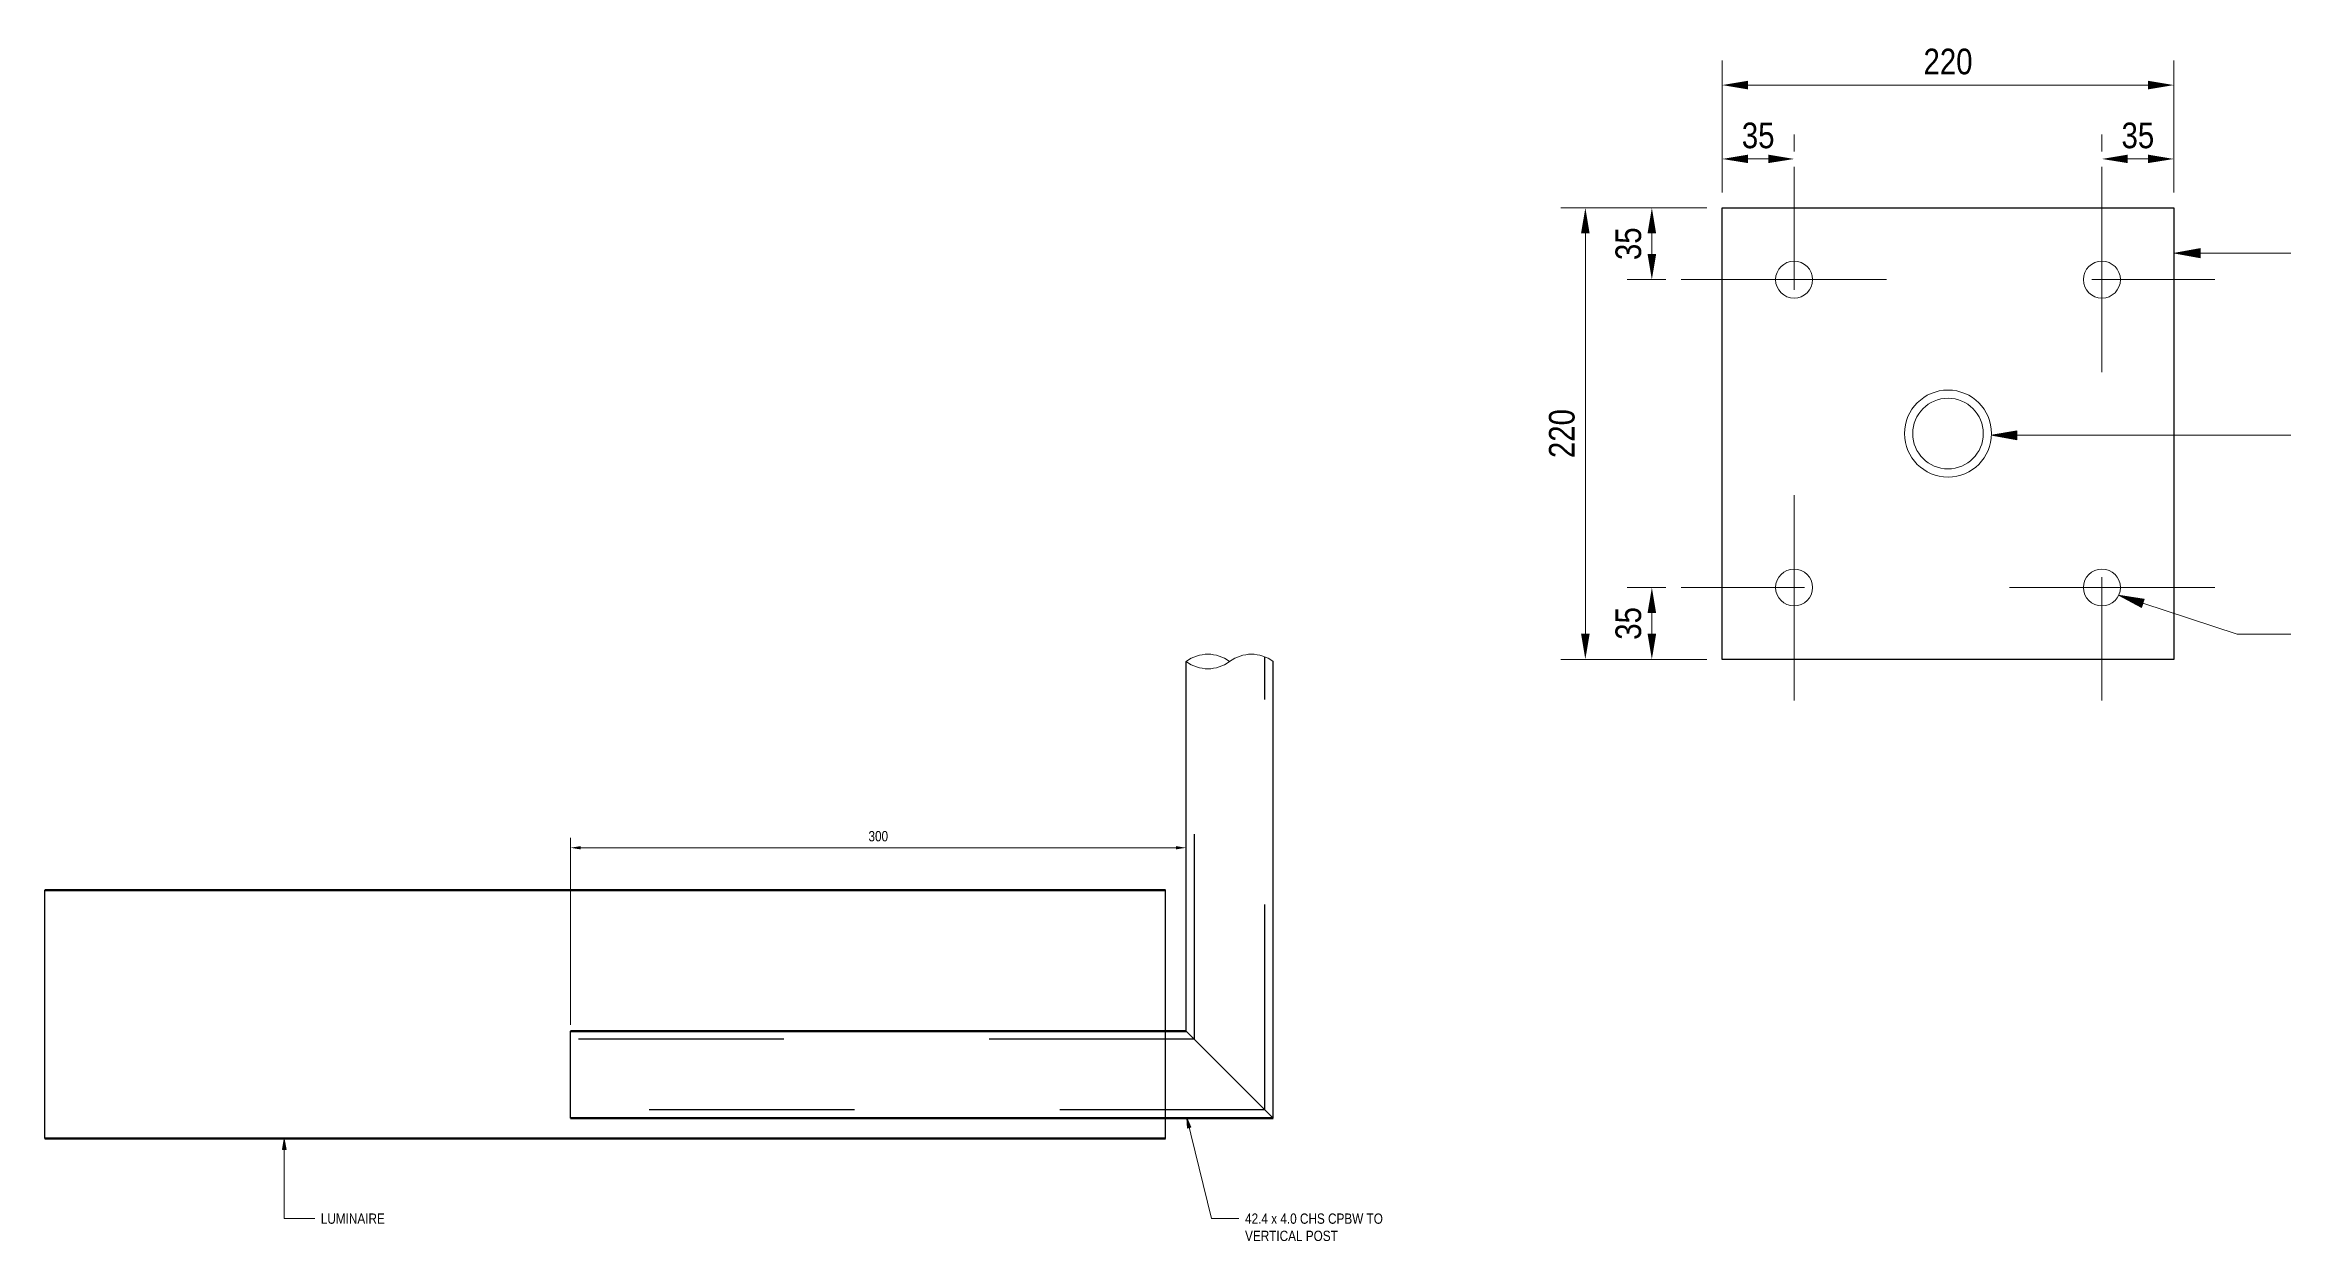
# Model space of a CAD drawing. Header units: metres. Extents: x -5.1 to 0.6, y 2.7 to 32.
# Drawn here: x -1.836 to -0.741, y 29.885 to 30.468 of the extents above; entities that cross this region are included whole.
import ezdxf

# ---------------------------------------------------------------- set-up
doc = ezdxf.new("R2010")
doc.units = ezdxf.units.M
doc.linetypes.add('JacobsCenter', pattern=[0.015, 0.009, -0.0015, 0.003, -0.0015])
doc.linetypes.add('JacobsDash', pattern=[0.0045, 0.003, -0.0015])
doc.layers.get('Defpoints').update_dxf_attribs({"color": 41})
for name, color, linetype, lineweight in [('A-ANNO-DIMS', 7, 'Continuous', 9), ('A-DETL', 7, 'Continuous', 13), ('A-DETL-GENF', 7, 'Continuous', 9), ('G-ANNO-TEXT', 7, 'Continuous', 9)]:
    doc.layers.add(name, color=color, linetype=linetype, lineweight=lineweight)
doc.styles.add('Arial Narrow_2', font='ARIALN.TTF', dxfattribs={"height": 0.005})
doc.styles.add('Arial Narrow_3', font='ARIALN.TTF', dxfattribs={"height": 0.0125})
doc.dimstyles.new('Dimension_Standard_O__mm_', dxfattribs={"dimscale": 0.3048, "dimtxt": 0.005117, "dimasz": 0.016404, "dimexe": 0.015748, "dimexo": 0.009843, "dimgap": 0.009843, "dimtad": 1, "dimdec": 0, "dimlfac": 1000, "dimzin": 0, "dimdsep": 46, "dimtxsty": 'Arial Narrow_2', "dimsah": 1, "dimcen": 0.09, "dimaunit": 1, "dimadec": 4, "dimazin": 0, "dimtfac": 1, "dimtdec": 4, "dimtix": 1, "dimtmove": 0, "dimatfit": 3, "dimfxl": 1, "dimtvp": 1, "dimtfill": 1, "dimtolj": 1, "dimtzin": 0, "dimlwd": 18, "dimlwe": 18, "dimarcsym": 2})
doc.dimstyles.new('Dimension_Standard_T__mm__2', dxfattribs={"dimscale": 0.3048, "dimtxt": 0.012793, "dimasz": 0.04101, "dimexe": 0.03937, "dimexo": 0.024606, "dimgap": 0.016404, "dimtad": 1, "dimdec": 0, "dimlfac": 1000, "dimzin": 0, "dimdsep": 46, "dimtxsty": 'Arial Narrow_3', "dimsah": 1, "dimcen": 0.09, "dimaunit": 1, "dimadec": 4, "dimazin": 0, "dimtfac": 1, "dimtdec": 4, "dimtix": 1, "dimtmove": 0, "dimatfit": 3, "dimfxl": 1, "dimtvp": 1, "dimtolj": 1, "dimtzin": 0, "dimlwd": 18, "dimlwe": 18, "dimarcsym": 2})

# ---------------------------------------------------------------- blocks, each defined once
blk = doc.blocks.new('CS_DET_Pile-Column_BreakLine - CS_Tubular BreakLine-8418439-DRG-2873257 - SECTION 1')
at = {"layer": 'A-DETL-GENF', "lineweight": 18}
for centre, start, end in [((0.0106, 0.0142), 232.9573, 307.0427), ((0.0318, -0.0139), 52.9573, 127.0427), ((0.0318, 0.0142), 232.9573, 307.0427)]:
    blk.add_arc(centre, 0.0176, start, end, dxfattribs=at)
blk = doc.blocks.new('DIMBLOCK3-DRG-2873257 - SECTION 1')
at = {"layer": 'A-ANNO-DIMS', "color": 0, "lineweight": 18, "transparency": 16777216}
for p, q in [((-1.5796, 29.9902), (-1.5796, 30.0813)), ((-1.5746, 30.0765), (-1.2846, 30.0765)), ((-1.2796, 29.9902), (-1.2796, 30.0813))]:
    blk.add_line(p, q, dxfattribs=at)
at = {"layer": 'A-ANNO-DIMS', "color": 0, "transparency": 16777216}
for points in [[(-1.5746, 30.0773), (-1.5746, 30.0757), (-1.5796, 30.0765)], [(-1.2846, 30.0773), (-1.2846, 30.0757), (-1.2796, 30.0765)]]:
    blk.add_solid(points, dxfattribs=at)
at = {"layer": 'Defpoints', "color": 0, "transparency": 16777216}
for p in [(-1.2796, 30.0765), (-1.5796, 29.9872), (-1.2796, 29.9872)]:
    blk.add_point(p, dxfattribs=at)
at = {"layer": 'A-ANNO-DIMS', "color": 0, "lineweight": 18, "transparency": 16777216, "insert": (-1.4296, 30.0821), "char_height": 0.005, "width": 0.011404, "attachment_point": 5, "style": 'Arial Narrow_2', "bg_fill": 3, "box_fill_scale": 1.1, "bg_fill_color": 256, "bg_fill_true_color": 13158600, "bg_fill_transparency": 0}
blk.add_mtext('\\A1;300', dxfattribs=at)
blk = doc.blocks.new('DIMBLOCK4-DRG-2873257 - PLAN - BACKING PLATE')
at = {"layer": 'A-ANNO-DIMS', "color": 0, "lineweight": 18, "transparency": 16777216}
for p, q in [((-1.0184, 30.3958), (-1.0184, 30.4601)), ((-0.7984, 30.3958), (-0.7984, 30.4601)), ((-1.0059, 30.4481), (-0.8109, 30.4481))]:
    blk.add_line(p, q, dxfattribs=at)
at = {"layer": 'A-ANNO-DIMS', "color": 0, "transparency": 16777216}
for points in [[(-1.0059, 30.4502), (-1.0059, 30.446), (-1.0184, 30.4481)], [(-0.8109, 30.4502), (-0.8109, 30.446), (-0.7984, 30.4481)]]:
    blk.add_solid(points, dxfattribs=at)
at = {"layer": 'Defpoints', "color": 0, "transparency": 16777216}
for p in [(-0.7984, 30.4481), (-1.0184, 30.3883), (-0.7984, 30.3883)]:
    blk.add_point(p, dxfattribs=at)
at = {"layer": 'A-ANNO-DIMS', "color": 0, "lineweight": 18, "transparency": 16777216, "insert": (-0.9084, 30.4595), "char_height": 0.0125, "width": 0.02851, "attachment_point": 5, "style": 'Arial Narrow_3'}
blk.add_mtext('\\A1;220', dxfattribs=at)
blk = doc.blocks.new('DIMBLOCK5-DRG-2873257 - PLAN - BACKING PLATE')
at = {"layer": 'A-ANNO-DIMS', "color": 0, "lineweight": 18, "transparency": 16777216}
for p, q in [((-1.0259, 30.3883), (-1.0971, 30.3883)), ((-1.0851, 30.1808), (-1.0851, 30.3758)), ((-1.0259, 30.1683), (-1.0971, 30.1683))]:
    blk.add_line(p, q, dxfattribs=at)
at = {"layer": 'A-ANNO-DIMS', "color": 0, "transparency": 16777216}
for points in [[(-1.0872, 30.3758), (-1.083, 30.3758), (-1.0851, 30.3883)], [(-1.0872, 30.1808), (-1.083, 30.1808), (-1.0851, 30.1683)]]:
    blk.add_solid(points, dxfattribs=at)
at = {"layer": 'Defpoints', "color": 0, "transparency": 16777216}
for p in [(-1.0851, 30.3883), (-1.0184, 30.3883), (-1.0184, 30.1683)]:
    blk.add_point(p, dxfattribs=at)
at = {"layer": 'A-ANNO-DIMS', "color": 0, "lineweight": 18, "transparency": 16777216, "insert": (-1.0965, 30.2783), "char_height": 0.0125, "width": 0.02851, "attachment_point": 5, "rotation": 90, "style": 'Arial Narrow_3'}
blk.add_mtext('\\A1;220', dxfattribs=at)
blk = doc.blocks.new('DIMBLOCK6-DRG-2873257 - PLAN - BACKING PLATE')
at = {"layer": 'A-ANNO-DIMS', "color": 0, "lineweight": 18, "transparency": 16777216}
for p, q in [((-1.0459, 30.2033), (-1.0647, 30.2033)), ((-1.0527, 30.1908), (-1.0527, 30.1808)), ((-1.0259, 30.1683), (-1.0647, 30.1683))]:
    blk.add_line(p, q, dxfattribs=at)
at = {"layer": 'A-ANNO-DIMS', "color": 0, "transparency": 16777216}
for points in [[(-1.0548, 30.1908), (-1.0506, 30.1908), (-1.0527, 30.2033)], [(-1.0548, 30.1808), (-1.0506, 30.1808), (-1.0527, 30.1683)]]:
    blk.add_solid(points, dxfattribs=at)
at = {"layer": 'Defpoints', "color": 0, "transparency": 16777216}
for p in [(-1.0384, 30.2033), (-1.0527, 30.1683), (-1.0184, 30.1683)]:
    blk.add_point(p, dxfattribs=at)
at = {"layer": 'A-ANNO-DIMS', "color": 0, "lineweight": 18, "transparency": 16777216, "insert": (-1.0641, 30.1858), "char_height": 0.0125, "width": 0.019007, "attachment_point": 5, "rotation": 90, "style": 'Arial Narrow_3'}
blk.add_mtext('\\A1;35', dxfattribs=at)
blk = doc.blocks.new('DIMBLOCK7-DRG-2873257 - PLAN - BACKING PLATE')
at = {"layer": 'A-ANNO-DIMS', "color": 0, "lineweight": 18, "transparency": 16777216}
for p, q in [((-1.0259, 30.3883), (-1.0647, 30.3883)), ((-1.0527, 30.3658), (-1.0527, 30.3758)), ((-1.0459, 30.3533), (-1.0647, 30.3533))]:
    blk.add_line(p, q, dxfattribs=at)
at = {"layer": 'A-ANNO-DIMS', "color": 0, "transparency": 16777216}
for points in [[(-1.0548, 30.3758), (-1.0506, 30.3758), (-1.0527, 30.3883)], [(-1.0548, 30.3658), (-1.0506, 30.3658), (-1.0527, 30.3533)]]:
    blk.add_solid(points, dxfattribs=at)
at = {"layer": 'Defpoints', "color": 0, "transparency": 16777216}
for p in [(-1.0527, 30.3883), (-1.0184, 30.3883), (-1.0384, 30.3533)]:
    blk.add_point(p, dxfattribs=at)
at = {"layer": 'A-ANNO-DIMS', "color": 0, "lineweight": 18, "transparency": 16777216, "insert": (-1.0641, 30.3708), "char_height": 0.0125, "width": 0.019007, "attachment_point": 5, "rotation": 90, "style": 'Arial Narrow_3'}
blk.add_mtext('\\A1;35', dxfattribs=at)
blk = doc.blocks.new('DIMBLOCK8-DRG-2873257 - PLAN - BACKING PLATE')
at = {"layer": 'A-ANNO-DIMS', "color": 0, "lineweight": 18, "transparency": 16777216}
for p, q in [((-1.0184, 30.3958), (-1.0184, 30.4241)), ((-0.9834, 30.4158), (-0.9834, 30.4241)), ((-1.0059, 30.4121), (-0.9959, 30.4121))]:
    blk.add_line(p, q, dxfattribs=at)
at = {"layer": 'A-ANNO-DIMS', "color": 0, "transparency": 16777216}
for points in [[(-1.0059, 30.4142), (-1.0059, 30.4101), (-1.0184, 30.4121)], [(-0.9959, 30.4142), (-0.9959, 30.4101), (-0.9834, 30.4121)]]:
    blk.add_solid(points, dxfattribs=at)
at = {"layer": 'Defpoints', "color": 0, "transparency": 16777216}
for p in [(-0.9834, 30.4121), (-0.9834, 30.4083), (-1.0184, 30.3883)]:
    blk.add_point(p, dxfattribs=at)
at = {"layer": 'A-ANNO-DIMS', "color": 0, "lineweight": 18, "transparency": 16777216, "insert": (-1.0009, 30.4235), "char_height": 0.0125, "width": 0.019007, "attachment_point": 5, "style": 'Arial Narrow_3'}
blk.add_mtext('\\A1;35', dxfattribs=at)
blk = doc.blocks.new('DIMBLOCK9-DRG-2873257 - PLAN - BACKING PLATE')
at = {"layer": 'A-ANNO-DIMS', "color": 0, "lineweight": 18, "transparency": 16777216}
for p, q in [((-0.8334, 30.4158), (-0.8334, 30.4241)), ((-0.7984, 30.3958), (-0.7984, 30.4241)), ((-0.8209, 30.4121), (-0.8109, 30.4121))]:
    blk.add_line(p, q, dxfattribs=at)
at = {"layer": 'A-ANNO-DIMS', "color": 0, "transparency": 16777216}
for points in [[(-0.8209, 30.4142), (-0.8209, 30.4101), (-0.8334, 30.4121)], [(-0.8109, 30.4142), (-0.8109, 30.4101), (-0.7984, 30.4121)]]:
    blk.add_solid(points, dxfattribs=at)
at = {"layer": 'Defpoints', "color": 0, "transparency": 16777216}
for p in [(-0.8334, 30.4083), (-0.7984, 30.4121), (-0.7984, 30.3883)]:
    blk.add_point(p, dxfattribs=at)
at = {"layer": 'A-ANNO-DIMS', "color": 0, "lineweight": 18, "transparency": 16777216, "insert": (-0.8159, 30.4235), "char_height": 0.0125, "width": 0.019007, "attachment_point": 5, "style": 'Arial Narrow_3'}
blk.add_mtext('\\A1;35', dxfattribs=at)

msp = doc.modelspace()

# ---------------------------------------------------------------- hatches: boundary and pattern name
at = {"layer": 'G-ANNO-TEXT'}
for points in [[(-0.798, 30.3662), (-0.7855, 30.364), (-0.7855, 30.3684)], [(-0.8873, 30.2775), (-0.8748, 30.2753), (-0.8748, 30.2797)], [(-0.8254, 30.1995), (-0.8142, 30.1935), (-0.8129, 30.1977)], [(-1.2793, 29.9449), (-1.279, 29.9399), (-1.2773, 29.9403)], [(-1.719, 29.9345), (-1.7199, 29.9295), (-1.7181, 29.9295)]]:
    msp.add_hatch(color=256, dxfattribs=at).paths.add_polyline_path(points)

# ---------------------------------------------------------------- linework, layer by layer
at = {"layer": 'A-DETL', "linetype": 'JacobsCenter', "lineweight": 18}
for p, q in [((-0.9834, 30.1483), (-0.9834, 30.4083)), ((-0.8334, 30.4083), (-0.8334, 30.1483)), ((-1.0384, 30.3533), (-0.7784, 30.3533)), ((-0.7784, 30.2033), (-1.0384, 30.2033))]:
    msp.add_line(p, q, dxfattribs=at)
at = {"layer": 'A-DETL', "lineweight": 25}
for p, q in [((-1.0184, 30.3883), (-0.7984, 30.3883)), ((-1.0184, 30.1683), (-1.0184, 30.3883)), ((-0.7984, 30.3883), (-0.7984, 30.1683)), ((-1.2796, 29.9872), (-1.2796, 30.1672)), ((-1.2372, 29.9448), (-1.2372, 30.1672)), ((-0.7984, 30.1683), (-1.0184, 30.1683)), ((-1.8356, 29.9348), (-1.8356, 30.0558)), ((-1.2896, 29.9348), (-1.2896, 30.0558)), ((-1.5796, 29.9448), (-1.5796, 29.9872))]:
    msp.add_line(p, q, dxfattribs=at)
at = {"layer": 'A-DETL', "linetype": 'JacobsDash', "lineweight": 25}
for p, q in [((-1.2756, 29.9832), (-1.2756, 30.165)), ((-1.2412, 29.9488), (-1.2412, 30.1695)), ((-1.2796, 29.9872), (-1.2372, 29.9448)), ((-1.2756, 29.9832), (-1.5796, 29.9832)), ((-1.2412, 29.9488), (-1.5796, 29.9488))]:
    msp.add_line(p, q, dxfattribs=at)
at = {"layer": 'A-DETL', "lineweight": 50}
for p, q in [((-1.2896, 30.0558), (-1.8356, 30.0558)), ((-1.2796, 29.9872), (-1.5796, 29.9872)), ((-1.2372, 29.9448), (-1.5796, 29.9448)), ((-1.2896, 29.9348), (-1.8356, 29.9348))]:
    msp.add_line(p, q, dxfattribs=at)
at = {"layer": 'A-DETL', "lineweight": 18}
for centre, radius in [((-0.9834, 30.3533), 0.009), ((-0.8334, 30.3533), 0.009), ((-0.9084, 30.2783), 0.0212), ((-0.9084, 30.2783), 0.0172), ((-0.9834, 30.2033), 0.009), ((-0.8334, 30.2033), 0.009)]:
    msp.add_circle(centre, radius, dxfattribs=at)
at = {"layer": 'G-ANNO-TEXT'}
for p, q in [((-0.7855, 30.3684), (-0.798, 30.3662)), ((-0.798, 30.3662), (-0.7855, 30.364)), ((-0.798, 30.3662), (-0.7413, 30.3662)), ((-0.7855, 30.364), (-0.7855, 30.3684)), ((-0.8748, 30.2797), (-0.8873, 30.2775)), ((-0.8873, 30.2775), (-0.8748, 30.2753)), ((-0.8873, 30.2775), (-0.7413, 30.2775)), ((-0.8748, 30.2753), (-0.8748, 30.2797)), ((-0.8254, 30.1995), (-0.8142, 30.1935)), ((-0.8129, 30.1977), (-0.8254, 30.1995)), ((-0.8254, 30.1995), (-0.7675, 30.1805)), ((-0.8142, 30.1935), (-0.8129, 30.1977)), ((-0.7675, 30.1805), (-0.7413, 30.1805)), ((-1.2793, 29.9449), (-1.279, 29.9399)), ((-1.2773, 29.9403), (-1.2793, 29.9449)), ((-1.2793, 29.9449), (-1.2672, 29.8958)), ((-1.719, 29.9345), (-1.7199, 29.9295)), ((-1.7181, 29.9295), (-1.719, 29.9345)), ((-1.719, 29.9345), (-1.719, 29.8958)), ((-1.279, 29.9399), (-1.2773, 29.9403)), ((-1.7199, 29.9295), (-1.7181, 29.9295)), ((-1.719, 29.8958), (-1.7042, 29.8958)), ((-1.2672, 29.8958), (-1.2539, 29.8958))]:
    msp.add_line(p, q, dxfattribs=at)

# ---------------------------------------------------------------- block references
at = {"layer": 'A-DETL-GENF', "rotation": 180}
msp.add_blockref('CS_DET_Pile-Column_BreakLine - CS_Tubular BreakLine-8418439-DRG-2873257 - SECTION 1', (-1.2372, 30.1674), dxfattribs=at)

# ---------------------------------------------------------------- dimensions: what is measured, and where the dimension line sits
at = {"layer": 'A-ANNO-DIMS', "lineweight": 18}
for base, p1, p2, override, picture, middle in [((-0.7984, 30.4481), (-1.0184, 30.3883), (-0.7984, 30.3883), {"dimpost": '<>', "dimfxl": 0.22}, 'DIMBLOCK4-DRG-2873257 - PLAN - BACKING PLATE', (-0.9084, 30.4595)), ((-0.9834, 30.4121), (-1.0184, 30.3883), (-0.9834, 30.4083), {"dimpost": '<>', "dimfxl": 0.040311}, 'DIMBLOCK8-DRG-2873257 - PLAN - BACKING PLATE', (-1.0009, 30.4235)), ((-0.7984, 30.4121), (-0.8334, 30.4083), (-0.7984, 30.3883), {"dimpost": '<>', "dimfxl": 0.040311}, 'DIMBLOCK9-DRG-2873257 - PLAN - BACKING PLATE', (-0.8159, 30.4235))]:
    dim = msp.add_linear_dim(base=base, p1=p1, p2=p2, dimstyle='Dimension_Standard_T__mm__2', override=override, dxfattribs=at)
    dim.commit()
    dim.dimension.update_dxf_attribs({"geometry": picture, "text_midpoint": middle})
for base, p1, p2, override, picture, middle in [((-1.0851, 30.3883), (-1.0184, 30.1683), (-1.0184, 30.3883), {"dimpost": '<>', "dimfxl": 0.22}, 'DIMBLOCK5-DRG-2873257 - PLAN - BACKING PLATE', (-1.0965, 30.2783)), ((-1.0527, 30.3883), (-1.0384, 30.3533), (-1.0184, 30.3883), {"dimpost": '<>', "dimfxl": 0.040311}, 'DIMBLOCK7-DRG-2873257 - PLAN - BACKING PLATE', (-1.0641, 30.3708)), ((-1.0527, 30.1683), (-1.0384, 30.2033), (-1.0184, 30.1683), {"dimpost": '<>', "dimfxl": 0.040311}, 'DIMBLOCK6-DRG-2873257 - PLAN - BACKING PLATE', (-1.0641, 30.1858))]:
    dim = msp.add_linear_dim(base=base, p1=p1, p2=p2, angle=90, dimstyle='Dimension_Standard_T__mm__2', override=override, dxfattribs=at)
    dim.commit()
    dim.dimension.update_dxf_attribs({"geometry": picture, "text_midpoint": middle})

# ---------------------------------------------------------------- next in the draw order: texts
at = {"layer": 'G-ANNO-TEXT', "char_height": 0.005, "attachment_point": 1, "style": 'Arial Narrow_2', "bg_fill": 3, "box_fill_scale": 1, "bg_fill_color": 256, "bg_fill_transparency": 0}
for s, insert in [('LUMINAIRE ', (-1.7012, 29.8983)), ('42.4 x 4.0 CHS CPBW TO ', (-1.2509, 29.8983))]:
    msp.add_mtext(s, dxfattribs=dict(at, insert=insert))

# ---------------------------------------------------------------- next in the draw order: dimensions: what is measured, and where the dimension line sits
at = {"layer": 'A-ANNO-DIMS', "lineweight": 18}
dim = msp.add_linear_dim(base=(-1.2796, 30.0765), p1=(-1.5796, 29.9872), p2=(-1.2796, 29.9872), dimstyle='Dimension_Standard_O__mm_', override={"dimpost": '<>', "dimfxl": 0.3}, dxfattribs=at)
dim.commit()
dim.dimension.update_dxf_attribs({"geometry": 'DIMBLOCK3-DRG-2873257 - SECTION 1', "text_midpoint": (-1.4296, 30.0821)})

# ---------------------------------------------------------------- next in the draw order: texts
at = {"layer": 'G-ANNO-TEXT', "insert": (-1.2509, 29.8899), "char_height": 0.005, "attachment_point": 1, "style": 'Arial Narrow_2', "bg_fill": 3, "box_fill_scale": 1, "bg_fill_color": 256, "bg_fill_transparency": 0}
msp.add_mtext('VERTICAL POST', dxfattribs=at)

doc.saveas('drawing.dxf')
